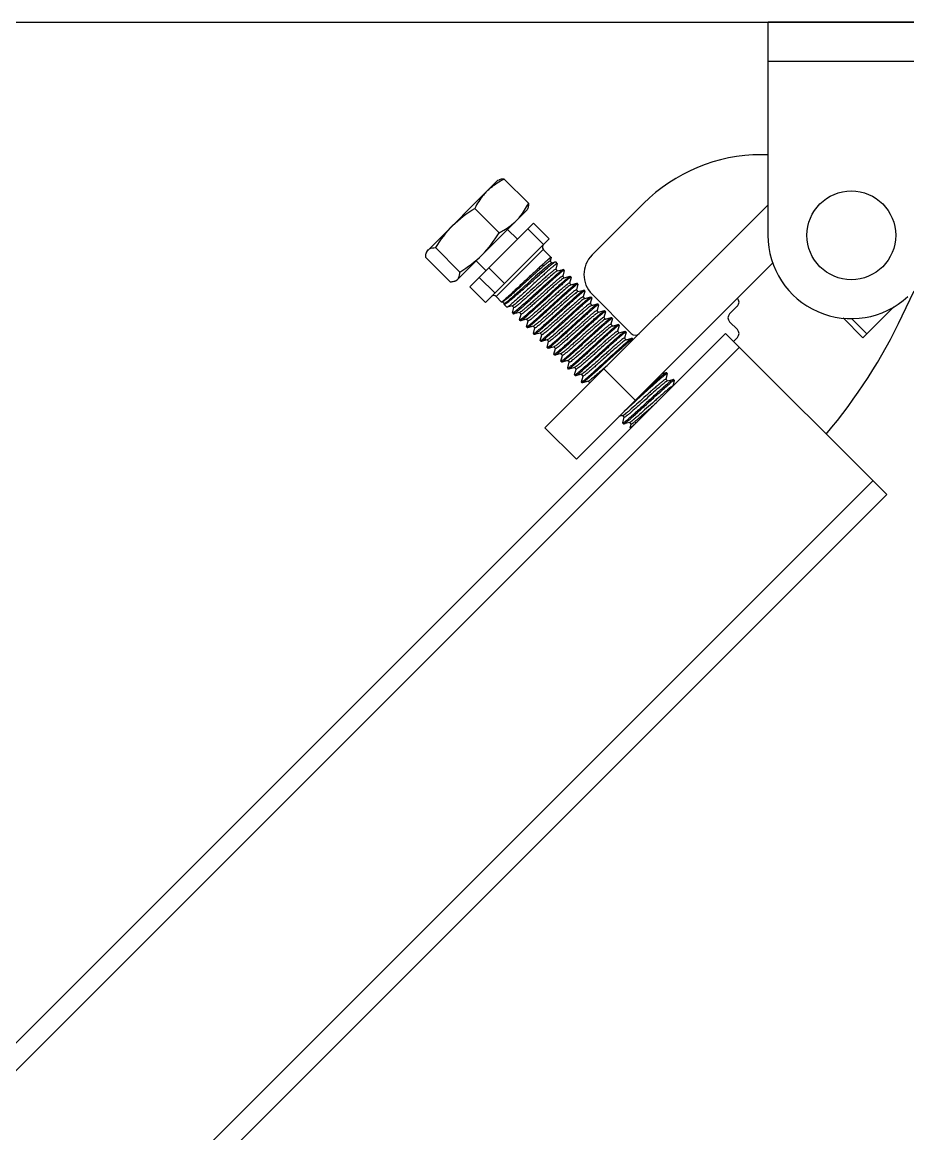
# Model space of a CAD drawing. Extents: x 27938 to 1042331, y -235042 to 1535213.
# Drawn here: x 733059 to 734362, y 754710 to 756346 of the extents above; entities that cross this region are included whole.
import ezdxf

# ---------------------------------------------------------------- set-up
doc = ezdxf.new("R2010")
doc.units = 0
doc.header["$LTSCALE"] = 1000
doc.header["$MEASUREMENT"] = 0
doc.layers.add('bz', color=2, linetype='Continuous')

msp = doc.modelspace()

# ---------------------------------------------------------------- linework, layer by layer
for p, q in [((734156.5, 756032.6), (734156.5, 756346.3)), ((734851.6, 756346.3), (734156.5, 756346.3)), ((734156.5, 756289.1), (734738.9, 756289.1)), ((734156.5, 756151.2), (734146.5, 756151.2)), ((733654.6, 756009.5), (733758.7, 756113.6)), ((733758.7, 756113.6), (733761.1, 756114.4)), ((733768.2, 756115.5), (733804, 756079.7)), ((733973.1, 756079.3), (733897.5, 756003.7)), ((733698, 755966.1), (733802.1, 756070.2)), ((733724.9, 756072.2), (733760.7, 756036.3)), ((733803, 756072.6), (733802.1, 756070.2)), ((734156.5, 756077.7), (733828.1, 755749.3)), ((733811.4, 756050.6), (733717.6, 755956.9)), ((733811.4, 756050.6), (733834.5, 756027.4)), ((733773.2, 756041.3), (733787.6, 756026.8)), ((733802.9, 756042.1), (733826, 756019)), ((733667.1, 756014.5), (733703, 755978.6)), ((733740.8, 755933.7), (733834.5, 756027.4)), ((733652.7, 756000.1), (733688.6, 755964.2)), ((733654.6, 756009.5), (733653.8, 756007.1)), ((733825.8, 756011.8), (733756.4, 755942.4)), ((733837.4, 756000.2), (733825.8, 756011.8)), ((733837.4, 756000.1), (733836, 755994.7)), ((733837.4, 756000.1), (733837.4, 756000.2)), ((733726.9, 755995), (733741.4, 755980.6)), ((733745.5, 755984.7), (733768.7, 755961.6)), ((733835.9, 755994.7), (733838.4, 755992.3)), ((733838.2, 755992.2), (733843.6, 755993.7)), ((733843.6, 755993.7), (733844, 755993.6)), ((733846.4, 755991.2), (733844, 755993.6)), ((733844, 755982.6), (733846.5, 755980.1)), ((733846.4, 755991), (733844.1, 755982.6)), ((733846.3, 755980.1), (733855, 755982.4)), ((733846.4, 755991), (733846.4, 755991.2)), ((733856.5, 755980.9), (733854.3, 755972.4)), ((733855, 755982.4), (733855.2, 755982.4)), ((733856.5, 755981.1), (733855.2, 755982.4)), ((733856.5, 755980.9), (733856.5, 755981.1)), ((733874.4, 755703), (734163.5, 755992.2)), ((733695.6, 755965.3), (733698, 755966.1)), ((733731.5, 755970.7), (733754.7, 755947.6)), ((733854.2, 755972.5), (733856.6, 755970)), ((733856.4, 755969.9), (733865.1, 755972.3)), ((733866.6, 755970.7), (733864.4, 755962.3)), ((733865.1, 755972.3), (733865.4, 755972.2)), ((733866.6, 755971), (733865.4, 755972.2)), ((733866.6, 755970.7), (733866.6, 755971)), ((733717.6, 755956.9), (733740.8, 755933.7)), ((733864.3, 755962.3), (733866.7, 755959.9)), ((733866.5, 755959.8), (733875.2, 755962.1)), ((733874.4, 755952.2), (733876.9, 755949.8)), ((733876.8, 755960.6), (733874.5, 755952.2)), ((733875.2, 755962.1), (733875.5, 755962.1)), ((733876.7, 755960.9), (733875.5, 755962.1)), ((733876.6, 755949.7), (733885.4, 755952)), ((733876.8, 755960.6), (733876.7, 755960.9)), ((733886.9, 755950.5), (733884.6, 755942.1)), ((733885.4, 755952), (733885.6, 755952)), ((733886.9, 755950.7), (733885.6, 755952)), ((733886.9, 755950.5), (733886.9, 755950.7)), ((734354.2, 755914.3), (734371.7, 755951.1)), ((733764.4, 755934.4), (733756.4, 755942.4)), ((733764.5, 755934.4), (733764.4, 755934.4)), ((733766.1, 755934.8), (733764.5, 755934.4)), ((733768.4, 755932.3), (733765.9, 755934.7)), ((733768, 755931.3), (733768.3, 755932.3)), ((733884.5, 755942.1), (733887, 755939.6)), ((733886.8, 755939.6), (733895.5, 755941.9)), ((733894.6, 755932), (733897.1, 755929.5)), ((733897, 755940.4), (733894.7, 755932)), ((733895.5, 755941.9), (733895.7, 755941.9)), ((733897, 755940.6), (733895.7, 755941.9)), ((733896.9, 755929.5), (733905.6, 755931.8)), ((733897, 755940.4), (733897, 755940.6)), ((733897.5, 755945.9), (733955.3, 755888.1)), ((733905.6, 755931.8), (733905.8, 755931.8)), ((733768, 755931.3), (733768, 755930.8)), ((733772.2, 755926.6), (733768, 755930.8)), ((733772.4, 755926.6), (733772.2, 755926.6)), ((733780.3, 755928.7), (733772.4, 755926.6)), ((733782.6, 755926.2), (733780.1, 755928.6)), ((733780.5, 755918.6), (733782.5, 755926.2)), ((733780.5, 755918.6), (733780.5, 755918.3)), ((733782.1, 755916.8), (733780.5, 755918.3)), ((733791, 755919.1), (733782.3, 755916.8)), ((733793.2, 755916.6), (733790.8, 755919)), ((733790.9, 755908.2), (733793.1, 755916.6)), ((733858.4, 755926.5), (733840.4, 755910.2)), ((733849.3, 755901.3), (733867.2, 755917.7)), ((733896.9, 755929.5), (733896.8, 755929.4)), ((733904.8, 755921.9), (733907.2, 755919.4)), ((733907.1, 755930.3), (733904.9, 755921.8)), ((733907.1, 755930.5), (733905.8, 755931.8)), ((733907, 755919.4), (733915.7, 755921.7)), ((733907.1, 755930.3), (733907.1, 755930.5)), ((733917.2, 755920.1), (733915, 755911.7)), ((733915.7, 755921.7), (733916, 755921.7)), ((733917.2, 755920.4), (733916, 755921.7)), ((733917.2, 755920.1), (733917.2, 755920.4)), ((734111.5, 755928.6), (734099.9, 755917)), ((734296, 755881.8), (734341.6, 755927.4)), ((733790.9, 755908.2), (733790.9, 755907.9)), ((733792.2, 755906.7), (733790.9, 755907.9)), ((733792.4, 755906.6), (733792.2, 755906.7)), ((733801.1, 755909), (733792.4, 755906.6)), ((733803.4, 755906.5), (733800.9, 755908.9)), ((733801, 755898), (733803.3, 755906.5)), ((733801.3, 755909), (733801.1, 755909)), ((733914.9, 755911.7), (733917.3, 755909.3)), ((733917.1, 755909.2), (733925.8, 755911.6)), ((733925, 755901.6), (733927.5, 755899.2)), ((733927.4, 755910), (733925.1, 755901.6)), ((733925.8, 755911.6), (733926.1, 755911.5)), ((733927.3, 755910.3), (733926.1, 755911.5)), ((733927.2, 755899.1), (733936, 755901.4)), ((733927.4, 755910), (733927.3, 755910.3)), ((733937.5, 755899.9), (733935.2, 755891.5)), ((733936, 755901.4), (733936.2, 755901.4)), ((733937.5, 755900.2), (733936.2, 755901.4)), ((733937.5, 755899.9), (733937.5, 755900.2)), ((734099.9, 755905.4), (734111.5, 755893.9)), ((734266.9, 755911), (734296, 755881.8)), ((734279.2, 755910.2), (734301.8, 755887.6)), ((731516.8, 753310.8), (734094.1, 755888.1)), ((733801, 755898), (733801, 755897.8)), ((733802.3, 755896.5), (733801, 755897.8)), ((733802.5, 755896.5), (733802.3, 755896.5)), ((733811.2, 755898.9), (733802.5, 755896.5)), ((733813.5, 755896.3), (733811, 755898.8)), ((733811.1, 755887.9), (733813.4, 755896.4)), ((733811.1, 755887.9), (733811.2, 755887.7)), ((733812.4, 755886.4), (733811.2, 755887.7)), ((733812.7, 755886.4), (733812.4, 755886.4)), ((733821.3, 755888.7), (733812.7, 755886.4)), ((733823.6, 755886.2), (733821.1, 755888.7)), ((733821.3, 755877.8), (733823.5, 755886.3)), ((733935.1, 755891.5), (733937.6, 755889.1)), ((733937.4, 755889), (733946.1, 755891.3)), ((733947.6, 755889.8), (733945.3, 755881.4)), ((733946.1, 755891.3), (733946.3, 755891.3)), ((733947.6, 755890), (733946.3, 755891.3)), ((734331.2, 755651), (734094.1, 755888.1)), ((731537.1, 753290.6), (734114.3, 755867.8)), ((733821.3, 755877.8), (733821.3, 755877.6)), ((733822.5, 755876.3), (733821.3, 755877.6)), ((733822.8, 755876.3), (733822.5, 755876.3)), ((733831.5, 755878.6), (733822.8, 755876.3)), ((733833.7, 755876.1), (733831.3, 755878.6)), ((733831.4, 755867.7), (733833.6, 755876.1)), ((733831.4, 755867.7), (733831.4, 755867.4)), ((733832.7, 755866.2), (733831.4, 755867.4)), ((733841.6, 755868.5), (733832.9, 755866.2)), ((733843.8, 755866), (733841.4, 755868.4)), ((733945.2, 755881.4), (733947.7, 755878.9)), ((733947.5, 755878.9), (733947.2, 755878.8)), ((733947.5, 755878.9), (733956.2, 755881.2)), ((733956.2, 755881.2), (733956.4, 755881.2)), ((733957.7, 755879.9), (733956.4, 755881.2)), ((733957.7, 755879.7), (733957.4, 755878.6)), ((733957.7, 755879.7), (733957.7, 755879.9)), ((734111.5, 755882.3), (734105.7, 755876.5)), ((733832.9, 755866.2), (733832.7, 755866.2)), ((733841.5, 755857.6), (733843.7, 755866)), ((733841.5, 755857.6), (733841.5, 755857.3)), ((733842.8, 755856.1), (733841.5, 755857.3)), ((733843, 755856), (733842.8, 755856.1)), ((733851.7, 755858.4), (733843, 755856)), ((733853.9, 755855.9), (733851.5, 755858.3)), ((733851.6, 755847.4), (733853.9, 755855.9)), ((733851.6, 755847.4), (733851.6, 755847.2)), ((733852.9, 755845.9), (733851.6, 755847.2)), ((733853.1, 755845.9), (733852.9, 755845.9)), ((733861.8, 755848.3), (733853.1, 755845.9)), ((733864.1, 755845.8), (733861.6, 755848.2)), ((733861.7, 755837.3), (733864, 755845.8)), ((733861.7, 755837.3), (733861.7, 755837.1)), ((733863, 755835.8), (733861.7, 755837.1)), ((733862.1, 755848.4), (733861.8, 755848.3)), ((733863.3, 755835.8), (733863, 755835.8)), ((733871.9, 755838.1), (733863.3, 755835.8)), ((733874.2, 755835.6), (733871.7, 755838.1)), ((733871.8, 755827.2), (733874.1, 755835.7)), ((733961.1, 755789.8), (733914.8, 755836)), ((733871.8, 755827.2), (733871.9, 755827)), ((733873.1, 755825.7), (733871.9, 755827)), ((733873.4, 755825.7), (733873.1, 755825.7)), ((733882.1, 755828), (733873.4, 755825.7)), ((733884.3, 755825.5), (733881.9, 755828)), ((733882, 755817.1), (733884.2, 755825.5)), ((733892.2, 755817.9), (733883.5, 755815.6)), ((733894.3, 755815.5), (733892, 755817.8)), ((734000.2, 755828.8), (734001.4, 755829.2)), ((734001.4, 755829.2), (734006.8, 755830.6)), ((734008.3, 755829.1), (734006, 755820.6)), ((734006, 755820.7), (734008.4, 755818.2)), ((734006.8, 755830.6), (734007, 755830.6)), ((734008.3, 755829.3), (734007, 755830.6)), ((734008.2, 755818.2), (734016.9, 755820.5)), ((734008.3, 755829.1), (734008.3, 755829.3)), ((734018.4, 755819), (734016.2, 755810.5)), ((734016.9, 755820.5), (734016.7, 755820.4)), ((734017.1, 755820.5), (734016.9, 755820.5)), ((734018.4, 755819.2), (734017.1, 755820.5)), ((734018.4, 755819.2), (734018.4, 755819)), ((733882, 755817.1), (733882, 755816.8)), ((733883.2, 755815.6), (733882, 755816.8)), ((733883.5, 755815.6), (733883.2, 755815.6)), ((733979.8, 755805.1), (733962.9, 755789.7)), ((733969.3, 755797.9), (733978.5, 755806.4)), ((733962.9, 755789.7), (733961.9, 755788.8)), ((733942.8, 755767.3), (733937.1, 755765.8)), ((733945, 755764.8), (733942.6, 755767.3)), ((733942.7, 755756.4), (733944.9, 755764.8)), ((733942.7, 755756.1), (733942.7, 755756.4)), ((733944, 755754.9), (733942.7, 755756.1)), ((733944, 755754.9), (733944.2, 755754.9)), ((733952.9, 755757.2), (733944.2, 755754.9)), ((733955.1, 755754.7), (733952.7, 755757.1)), ((733953.1, 755757.3), (733952.9, 755757.2)), ((733953.6, 755749.4), (733955, 755754.7)), ((733874.4, 755703), (733828.1, 755749.3)), ((733953.6, 755749.4), (733953.7, 755749.3)), ((733955.3, 755749.3), (733953.7, 755749.3)), ((731733.7, 753094), (734310.9, 755671.2)), ((731753.9, 753073.7), (734331.2, 755651))]:
    msp.add_line(p, q)
msp.add_circle((734279.1, 756032.6), 65.3)
for centre, radius, start, end in [((734146.6, 755905.9), 245.3, 90.0086, 135), ((734279.1, 756032.6), 122.7, 180, 312.6204), ((733829.3, 756015.3), 4.91, 135, 225), ((733926.4, 755974.8), 40.9, 135, 225), ((733752.9, 755939), 4.91, 45, 135), ((734105.7, 755934.3), 8.18, 315, 45), ((734105.7, 755911.2), 8.18, 135, 225), ((733615.6, 756265.4), 817.8, 320.0192, 334.5723), ((733961.1, 755893.9), 8.18, 225, 315), ((734105.7, 755888.1), 8.18, 315, 45), ((730979.6, 759128.1), 4410.1, 311.7193, 311.8446), ((735850.2, 753747.2), 2782.7, 132.0736, 132.2686)]:
    msp.add_arc(centre, radius, start, end)
for points, knots in [([(733742.8, 756097.6), (733744.6, 756099.4), (733752.3, 756106.4), (733761.2, 756112), (733768.2, 756115.5)], [0, 0, 0, 0, 0.248254, 1, 1, 1, 1]), ([(733768.2, 756115.5), (733767.5, 756115.5), (733765.1, 756115.4), (733762.7, 756115), (733761, 756114.4)], [0, 0, 0, 0, 0.270862, 1, 1, 1, 1]), ([(733742.8, 756097.6), (733740.9, 756095.8), (733733.9, 756088.1), (733728.4, 756079.2), (733724.9, 756072.2)], [0, 0, 0, 0, 0.248254, 1, 1, 1, 1]), ([(733786.1, 756054.2), (733788, 756056.1), (733795, 756063.8), (733800.5, 756072.7), (733804, 756079.7)], [0, 0, 0, 0, 0.248254, 1, 1, 1, 1]), ([(733804, 756079.7), (733804, 756079), (733803.9, 756076.6), (733803.5, 756074.2), (733802.9, 756072.5)], [0, 0, 0, 0, 0.270862, 1, 1, 1, 1]), ([(733760.7, 756036.3), (733763.1, 756037.5), (733772.2, 756042.5), (733780.6, 756048.8), (733786.1, 756054.2)], [0, 0, 0, 0, 0.25305, 1, 1, 1, 1]), ([(733656.2, 756011), (733656.8, 756011.6), (733660, 756014), (733664.1, 756014.4), (733667.1, 756014.5)], [0, 0, 0, 0, 0.22235, 1, 1, 1, 1]), ([(733652.7, 756000.1), (733652.7, 756000.7), (733652.8, 756003.1), (733653.2, 756005.5), (733653.8, 756007.2)], [0, 0, 0, 0, 0.270862, 1, 1, 1, 1]), ([(733653.8, 756007.2), (733653.9, 756007.6), (733654.5, 756009), (733655.4, 756010.2), (733656.2, 756011)], [0, 0, 0, 0, 0.261173, 1, 1, 1, 1]), ([(733837.4, 756000.2), (733837.4, 756000.3), (733837.1, 756000.1), (733836.7, 755999.9), (733835.9, 755999.4), (733834.6, 755998.3), (733832.3, 755996.3), (733829, 755993.4), (733824.9, 755989.7), (733820.2, 755985.4), (733815, 755980.6), (733811.3, 755977.2), (733809.4, 755975.4)], [0, 0, 0, 0, 0.005961, 0.020019, 0.042763, 0.074169, 0.16218, 0.281779, 0.42973, 0.601989, 0.793845, 1, 1, 1, 1]), ([(733835.9, 755994.7), (733835.8, 755994.8), (733835.4, 755994.7), (733834.9, 755994.4), (733833.9, 755993.8), (733832.1, 755992.4), (733829.2, 755990), (733825, 755986.5), (733820, 755982), (733814.3, 755976.9), (733808.1, 755971.4), (733801.7, 755965.6), (733795.3, 755959.8), (733789.1, 755954.2), (733783.3, 755949), (733778.2, 755944.4), (733773.8, 755940.6), (733770.3, 755937.7), (733767.9, 755935.9), (733766.6, 755934.9), (733766.1, 755934.8)], [0, 0, 0, 0, 0.003403, 0.010859, 0.022763, 0.03908, 0.084361, 0.145013, 0.218706, 0.302631, 0.393625, 0.488307, 0.583205, 0.674888, 0.760095, 0.835845, 0.89954, 0.949057, 0.982826, 1, 1, 1, 1]), ([(733837.3, 755991.8), (733836.6, 755991.4), (733834.8, 755990), (733830, 755986.1), (733822.2, 755979.3), (733811.3, 755969.5), (733801.4, 755960.4), (733793.3, 755953.1), (733787.6, 755948), (733782.4, 755943.4), (733777.9, 755939.5), (733774.2, 755936.3), (733771.6, 755934.2), (733770.1, 755933.1), (733769.3, 755932.6), (733768.8, 755932.3), (733768.4, 755932.2), (733768.4, 755932.3)], [0, 0, 0, 0, 0.028596, 0.073027, 0.202674, 0.370878, 0.554611, 0.644603, 0.729354, 0.806116, 0.872445, 0.926278, 0.966, 0.980209, 0.990539, 0.997006, 1, 1, 1, 1]), ([(733844, 755982.6), (733844, 755982.6), (733843.6, 755982.6), (733842.8, 755982.2), (733841.1, 755980.9), (733838.4, 755978.8), (733834.9, 755975.9), (733830.7, 755972.2), (733825.8, 755968), (733820.5, 755963.3), (733813.1, 755956.6), (733804.1, 755948.5), (733794.3, 755939.8), (733787.3, 755933.8), (733783.1, 755930.5), (733781.6, 755929.3), (733780.9, 755929)], [0, 0, 0, 0, 0.003326, 0.010207, 0.036006, 0.077506, 0.133409, 0.201849, 0.280515, 0.366741, 0.457609, 0.640942, 0.80605, 0.931108, 0.973278, 1, 1, 1, 1]), ([(733814.9, 755970), (733818.4, 755973), (733824.7, 755978.6), (733832.3, 755985.1), (733837.3, 755989.3), (733840, 755991.4), (733842, 755992.8), (733843.2, 755993.5), (733843.6, 755993.7)], [0, 0, 0, 0, 0.372718, 0.681061, 0.801832, 0.896452, 0.962849, 1, 1, 1, 1]), ([(733846.4, 755991.2), (733846.3, 755991.3), (733846, 755991.2), (733845.6, 755991), (733844.8, 755990.5), (733843.4, 755989.4), (733841.1, 755987.6), (733837.7, 755984.7), (733833.6, 755981.1), (733828.8, 755976.8), (733823.5, 755972), (733819.8, 755968.7), (733817.9, 755966.9)], [0, 0, 0, 0, 0.00672, 0.021093, 0.043999, 0.075491, 0.163523, 0.283007, 0.430749, 0.60272, 0.794233, 1, 1, 1, 1]), ([(733826.7, 755958.2), (733830.1, 755961.4), (733835.2, 755965.9), (733841.5, 755971.5), (733845.6, 755975.1), (733849, 755978), (733851.7, 755980.2), (733853.6, 755981.6), (733854.6, 755982.3), (733855, 755982.4)], [0, 0, 0, 0, 0.377224, 0.54287, 0.687753, 0.808376, 0.901881, 0.966123, 1, 1, 1, 1]), ([(733856.5, 755981.1), (733856.4, 755981.2), (733856.1, 755981.1), (733855.3, 755980.7), (733853.7, 755979.5), (733851.2, 755977.5), (733847.8, 755974.6), (733843.6, 755971), (733838.9, 755966.7), (733833.6, 755961.9), (733829.9, 755958.6), (733828, 755956.9)], [0, 0, 0, 0, 0.006764, 0.021168, 0.075586, 0.163643, 0.283139, 0.43087, 0.602811, 0.794278, 1, 1, 1, 1]), ([(733838.2, 755992.2), (733838.1, 755992.2), (733837.8, 755992.1), (733837.6, 755992), (733837.3, 755991.8)], [0, 0, 0, 0, 0.181453, 1, 1, 1, 1]), ([(733688.6, 755964.2), (733689.2, 755964.2), (733691.6, 755964.3), (733694, 755964.7), (733695.7, 755965.3)], [0, 0, 0, 0, 0.270862, 1, 1, 1, 1]), ([(733695.7, 755965.3), (733696.1, 755965.4), (733697.5, 755966), (733698.7, 755966.9), (733699.5, 755967.7)], [0, 0, 0, 0, 0.261173, 1, 1, 1, 1]), ([(733699.5, 755967.7), (733700.1, 755968.3), (733702.5, 755971.4), (733702.9, 755975.6), (733703, 755978.6)], [0, 0, 0, 0, 0.22235, 1, 1, 1, 1]), ([(733809.4, 755975.4), (733804.2, 755970.6), (733796.5, 755963.3), (733786.5, 755954), (733779.8, 755947.7), (733774.1, 755942.5), (733770, 755938.8), (733767.5, 755936.6), (733766.1, 755935.5), (733765.2, 755934.8), (733764.7, 755934.4), (733764.5, 755934.4)], [0, 0, 0, 0, 0.352343, 0.521286, 0.674411, 0.804337, 0.904804, 0.942423, 0.971006, 0.990237, 1, 1, 1, 1]), ([(733768, 755930.8), (733768.1, 755930.7), (733768.7, 755930.8), (733769.6, 755931.3), (733770.9, 755932.1), (733773.5, 755934.1), (733777.7, 755937.4), (733783.7, 755942.5), (733790.7, 755948.6), (733798.5, 755955.4), (733806.7, 755962.6), (733812.2, 755967.5), (733814.9, 755970)], [0, 0, 0, 0, 0.007718, 0.024092, 0.050069, 0.085552, 0.183385, 0.312896, 0.467567, 0.639554, 0.820094, 1, 1, 1, 1]), ([(733817.9, 755966.9), (733812.7, 755962.2), (733805, 755955.1), (733795, 755945.9), (733788.3, 755939.8), (733782.5, 755934.6), (733778.3, 755931), (733775.7, 755928.8), (733774.3, 755927.7), (733773.2, 755927), (733772.7, 755926.6), (733772.4, 755926.6)], [0, 0, 0, 0, 0.348378, 0.515751, 0.667951, 0.797828, 0.899283, 0.937823, 0.967619, 0.988371, 1, 1, 1, 1]), ([(733845.4, 755979.6), (733844.7, 755979.2), (733843, 755978), (733838.7, 755974.4), (733831.6, 755968.3), (733821.7, 755959.5), (733812.7, 755951.5), (733805.4, 755944.9), (733800.2, 755940.3), (733795.5, 755936.2), (733791.4, 755932.6), (733788, 755929.8), (733785.4, 755927.8), (733783.8, 755926.6), (733783, 755926.2), (733782.6, 755926.1), (733782.6, 755926.2)], [0, 0, 0, 0, 0.02987, 0.074864, 0.204049, 0.370755, 0.553129, 0.642736, 0.727349, 0.804209, 0.870824, 0.925059, 0.965214, 0.990129, 0.996773, 1, 1, 1, 1]), ([(733854.2, 755972.5), (733854.1, 755972.5), (733853.7, 755972.5), (733852.9, 755972), (733851.1, 755970.7), (733848.3, 755968.5), (733844.6, 755965.4), (733840.2, 755961.5), (733835.1, 755957.1), (733829.6, 755952.2), (733822, 755945.4), (733814.4, 755938.6), (733807.2, 755932.2), (733802.4, 755928), (733798.3, 755924.5), (733795.1, 755921.8), (733792.8, 755920.1), (733791.5, 755919.2), (733791, 755919.1)], [0, 0, 0, 0, 0.003454, 0.01069, 0.03788, 0.081592, 0.14037, 0.212137, 0.294327, 0.383985, 0.477885, 0.664852, 0.751185, 0.82854, 0.894141, 0.945652, 0.981282, 1, 1, 1, 1]), ([(733856.4, 755969.9), (733855.9, 755969.8), (733854.7, 755968.9), (733852.3, 755967.2), (733849.1, 755964.5), (733845, 755961), (733840.2, 755956.9), (733833, 755950.4), (733825.4, 755943.7), (733817.8, 755936.8), (733812.3, 755931.9), (733807.3, 755927.5), (733802.8, 755923.7), (733799.1, 755920.5), (733796.3, 755918.3), (733794.5, 755917), (733793.7, 755916.6), (733793.3, 755916.5), (733793.2, 755916.6)], [0, 0, 0, 0, 0.01868, 0.054279, 0.105765, 0.171349, 0.248696, 0.335028, 0.522011, 0.615926, 0.705601, 0.787808, 0.859593, 0.918386, 0.962109, 0.989307, 0.996546, 1, 1, 1, 1]), ([(733836.9, 755948), (733840.3, 755951.2), (733845.3, 755955.7), (733851.7, 755961.4), (733855.7, 755964.9), (733859.1, 755967.8), (733861.8, 755970.1), (733863.7, 755971.4), (733864.7, 755972.2), (733865.1, 755972.3)], [0, 0, 0, 0, 0.377469, 0.543191, 0.688109, 0.808726, 0.902172, 0.966298, 1, 1, 1, 1]), ([(733866.6, 755971), (733866.6, 755971), (733866.2, 755971), (733865.8, 755970.7), (733865, 755970.3), (733863.6, 755969.2), (733861.3, 755967.3), (733857.9, 755964.5), (733853.8, 755960.8), (733849, 755956.6), (733843.7, 755951.8), (733840, 755948.5), (733838.1, 755946.8)], [0, 0, 0, 0, 0.006769, 0.021177, 0.044114, 0.075625, 0.163681, 0.283172, 0.430898, 0.602836, 0.794292, 1, 1, 1, 1]), ([(733846.3, 755980.1), (733846.2, 755980.1), (733845.9, 755979.9), (733845.6, 755979.8), (733845.4, 755979.6)], [0, 0, 0, 0, 0.180154, 1, 1, 1, 1]), ([(733780.5, 755918.3), (733780.6, 755918.2), (733781.2, 755918.4), (733781.9, 755918.9), (733783.3, 755919.8), (733784.9, 755921.1), (733787.1, 755922.9), (733790.6, 755925.9), (733795.8, 755930.4), (733802.7, 755936.6), (733810.4, 755943.5), (733818.5, 755950.8), (733823.9, 755955.7), (733826.7, 755958.2)], [0, 0, 0, 0, 0.006963, 0.023033, 0.048864, 0.084278, 0.128882, 0.182131, 0.311785, 0.466682, 0.638948, 0.819791, 1, 1, 1, 1]), ([(733828, 755956.9), (733822.8, 755952.1), (733815.1, 755945.1), (733805.1, 755936.1), (733798.3, 755930), (733792.5, 755924.8), (733787.9, 755920.8), (733784.9, 755918.4), (733783.1, 755917.2), (733782.5, 755916.8), (733782.3, 755916.8)], [0, 0, 0, 0, 0.34673, 0.51345, 0.665272, 0.795129, 0.896992, 0.966206, 0.987594, 1, 1, 1, 1]), ([(733864.3, 755962.3), (733864.2, 755962.4), (733863.9, 755962.3), (733863, 755961.9), (733861.2, 755960.7), (733858.5, 755958.5), (733854.9, 755955.5), (733850.6, 755951.7), (733845.6, 755947.3), (733840.2, 755942.6), (733832.7, 755935.8), (733823.6, 755927.7), (733815, 755920.1), (733809.1, 755914.9), (733805.7, 755912.1), (733803.2, 755910.2), (733801.9, 755909.3), (733801.3, 755909)], [0, 0, 0, 0, 0.0034, 0.010481, 0.037064, 0.079814, 0.137351, 0.207694, 0.288393, 0.376621, 0.469285, 0.654869, 0.819322, 0.88628, 0.93982, 0.978116, 1, 1, 1, 1]), ([(733865.8, 755959.5), (733865.1, 755959.1), (733863.5, 755957.9), (733859.2, 755954.5), (733852.2, 755948.4), (733842.5, 755939.8), (733833.6, 755931.8), (733826.3, 755925.3), (733821.1, 755920.7), (733816.4, 755916.5), (733812.2, 755912.9), (733808.8, 755910.1), (733806.2, 755908), (733804.6, 755906.9), (733803.7, 755906.4), (733803.4, 755906.4), (733803.4, 755906.5)], [0, 0, 0, 0, 0.028607, 0.072452, 0.199893, 0.36582, 0.548462, 0.638549, 0.723814, 0.801433, 0.868843, 0.923828, 0.964605, 0.989945, 0.99671, 1, 1, 1, 1]), ([(733874.4, 755952.2), (733874.3, 755952.3), (733874, 755952.2), (733873.2, 755951.8), (733871.4, 755950.6), (733868.8, 755948.5), (733865.2, 755945.5), (733861, 755941.8), (733856.1, 755937.5), (733850.8, 755932.8), (733843.3, 755926.2), (733834.3, 755918.1), (733825.7, 755910.4), (733819.7, 755905.3), (733816.3, 755902.4), (733813.7, 755900.4), (733812.2, 755899.3), (733811.6, 755899)], [0, 0, 0, 0, 0.003357, 0.010314, 0.036413, 0.078396, 0.134939, 0.204143, 0.283646, 0.370725, 0.462392, 0.646848, 0.81189, 0.879926, 0.93509, 0.975533, 1, 1, 1, 1]), ([(733876.1, 755949.5), (733875.5, 755949.1), (733874, 755948), (733871.3, 755945.9), (733867.8, 755943), (733861.8, 755937.8), (733853.2, 755930.2), (733844.2, 755922.1), (733836.8, 755915.5), (733831.6, 755910.9), (733826.8, 755906.6), (733822.5, 755903), (733819, 755900.1), (733816.4, 755898), (733814.7, 755896.8), (733813.9, 755896.3), (733813.5, 755896.3), (733813.5, 755896.3)], [0, 0, 0, 0, 0.026094, 0.067879, 0.124054, 0.192759, 0.358157, 0.5419, 0.632944, 0.719307, 0.798065, 0.866559, 0.922485, 0.963991, 0.989789, 0.996669, 1, 1, 1, 1]), ([(733847, 755937.9), (733850.4, 755941.1), (733855.4, 755945.6), (733861.8, 755951.3), (733865.9, 755954.8), (733869.2, 755957.7), (733871.9, 755959.9), (733873.8, 755961.3), (733874.8, 755962), (733875.2, 755962.1)], [0, 0, 0, 0, 0.377471, 0.543199, 0.68812, 0.808735, 0.902176, 0.966298, 1, 1, 1, 1]), ([(733876.7, 755960.9), (733876.7, 755960.9), (733876.4, 755960.9), (733875.6, 755960.4), (733873.9, 755959.3), (733871.4, 755957.2), (733868, 755954.3), (733863.9, 755950.7), (733859.1, 755946.5), (733853.8, 755941.7), (733850.1, 755938.4), (733848.2, 755936.6)], [0, 0, 0, 0, 0.006751, 0.021138, 0.075529, 0.163569, 0.283057, 0.430793, 0.602755, 0.79425, 1, 1, 1, 1]), ([(733857.1, 755927.8), (733860.6, 755930.9), (733865.6, 755935.5), (733871.9, 755941.2), (733876, 755944.7), (733879.4, 755947.6), (733882, 755949.8), (733883.9, 755951.2), (733885, 755951.9), (733885.4, 755952)], [0, 0, 0, 0, 0.377474, 0.5432, 0.688119, 0.808732, 0.902174, 0.966298, 1, 1, 1, 1]), ([(733886.9, 755950.7), (733886.8, 755950.8), (733886.5, 755950.7), (733886, 755950.5), (733885.3, 755950), (733883.9, 755949), (733881.5, 755947.1), (733878.1, 755944.2), (733874, 755940.6), (733869.2, 755936.4), (733863.9, 755931.6), (733860.3, 755928.3), (733858.4, 755926.5)], [0, 0, 0, 0, 0.00677, 0.021179, 0.044118, 0.075631, 0.163692, 0.283187, 0.430912, 0.602844, 0.794295, 1, 1, 1, 1]), ([(733866.5, 755959.8), (733866.5, 755959.8), (733866.2, 755959.7), (733866, 755959.6), (733865.8, 755959.5)], [0, 0, 0, 0, 0.185393, 1, 1, 1, 1]), ([(733876.6, 755949.7), (733876.6, 755949.7), (733876.4, 755949.6), (733876.3, 755949.6), (733876.1, 755949.5)], [0, 0, 0, 0, 0.197861, 1, 1, 1, 1]), ([(733790.9, 755907.9), (733791, 755907.8), (733791.6, 755908.1), (733792.3, 755908.5), (733793.6, 755909.5), (733795.3, 755910.8), (733797.4, 755912.5), (733800.9, 755915.5), (733806.1, 755920.1), (733813, 755926.3), (733820.7, 755933.3), (733828.7, 755940.6), (733834.1, 755945.6), (733836.9, 755948)], [0, 0, 0, 0, 0.006649, 0.022591, 0.048358, 0.08374, 0.128335, 0.181594, 0.311309, 0.466309, 0.638694, 0.819661, 1, 1, 1, 1]), ([(733838.1, 755946.8), (733832.9, 755942), (733825.2, 755935), (733815.2, 755925.9), (733808.5, 755919.8), (733802.6, 755914.7), (733798, 755910.7), (733795, 755908.2), (733793.3, 755907.1), (733792.7, 755906.7), (733792.4, 755906.6)], [0, 0, 0, 0, 0.346741, 0.513465, 0.665282, 0.795135, 0.896996, 0.966208, 0.987595, 1, 1, 1, 1]), ([(733801, 755897.8), (733801.1, 755897.7), (733801.7, 755897.9), (733802.4, 755898.4), (733803.7, 755899.4), (733805.4, 755900.7), (733807.5, 755902.4), (733811, 755905.4), (733816.2, 755910), (733823.1, 755916.2), (733830.8, 755923.2), (733838.8, 755930.5), (733844.3, 755935.4), (733847, 755937.9)], [0, 0, 0, 0, 0.006666, 0.022627, 0.048408, 0.083802, 0.128405, 0.181668, 0.311381, 0.466366, 0.638733, 0.819684, 1, 1, 1, 1]), ([(733848.2, 755936.6), (733843, 755931.9), (733835.3, 755924.9), (733825.3, 755915.8), (733818.6, 755909.7), (733812.8, 755904.6), (733808.1, 755900.6), (733805.1, 755898.1), (733803.4, 755896.9), (733802.8, 755896.6), (733802.5, 755896.5)], [0, 0, 0, 0, 0.346731, 0.513454, 0.665274, 0.795126, 0.896989, 0.966206, 0.987594, 1, 1, 1, 1]), ([(733894.6, 755932), (733894.6, 755932), (733894.3, 755932), (733893.4, 755931.6), (733891.8, 755930.4), (733889.2, 755928.4), (733885.8, 755925.6), (733881.7, 755922), (733877, 755917.9), (733871.9, 755913.3), (733864.6, 755906.8), (733855.7, 755898.8), (733846, 755890.2), (733839, 755884.1), (733834.7, 755880.7), (733833, 755879.5), (733832.3, 755879)], [0, 0, 0, 0, 0.003275, 0.01, 0.035178, 0.075698, 0.130349, 0.197374, 0.27459, 0.359464, 0.449211, 0.631458, 0.797569, 0.925917, 0.970495, 1, 1, 1, 1]), ([(733884.5, 755942.1), (733884.4, 755942.2), (733883.9, 755942), (733883.3, 755941.6), (733882.1, 755940.9), (733879.9, 755939.2), (733876.4, 755936.3), (733871.4, 755931.9), (733865.4, 755926.7), (733858.8, 755920.8), (733851.9, 755914.7), (733847.3, 755910.5), (733845, 755908.4)], [0, 0, 0, 0, 0.007187, 0.023409, 0.049389, 0.084973, 0.183182, 0.313164, 0.468251, 0.640433, 0.820786, 1, 1, 1, 1]), ([(733886.8, 755939.6), (733886.2, 755939.4), (733884.6, 755938.3), (733881.8, 755936.1), (733877.8, 755932.7), (733872.7, 755928.4), (733866.9, 755923.3), (733858.4, 755915.7), (733851.9, 755909.8), (733847.5, 755905.9)], [0, 0, 0, 0, 0.036102, 0.107011, 0.209882, 0.340038, 0.491461, 0.657121, 1, 1, 1, 1]), ([(733867.2, 755917.7), (733870.7, 755920.8), (733875.7, 755925.4), (733882.1, 755931), (733886.1, 755934.6), (733889.5, 755937.5), (733892.2, 755939.7), (733894, 755941.1), (733895.1, 755941.8), (733895.5, 755941.9)], [0, 0, 0, 0, 0.377469, 0.543192, 0.688111, 0.808729, 0.902174, 0.966298, 1, 1, 1, 1]), ([(733897, 755940.6), (733896.9, 755940.7), (733896.6, 755940.6), (733895.8, 755940.2), (733894.2, 755939), (733891.7, 755937), (733888.3, 755934.1), (733884.1, 755930.5), (733879.3, 755926.2), (733874.1, 755921.5), (733870.4, 755918.1), (733868.5, 755916.4)], [0, 0, 0, 0, 0.006764, 0.021166, 0.075581, 0.163632, 0.283123, 0.430854, 0.602802, 0.794275, 1, 1, 1, 1]), ([(733877.3, 755907.5), (733880.8, 755910.7), (733885.8, 755915.2), (733892.2, 755920.9), (733896.2, 755924.5), (733899.6, 755927.4), (733902.3, 755929.6), (733904.2, 755931), (733905.2, 755931.7), (733905.6, 755931.8)], [0, 0, 0, 0, 0.377475, 0.543203, 0.688123, 0.808736, 0.902176, 0.966298, 1, 1, 1, 1]), ([(733780.9, 755929), (733780.9, 755928.9), (733780.7, 755928.8), (733780.5, 755928.7), (733780.3, 755928.7)], [0, 0, 0, 0, 0.308118, 1, 1, 1, 1]), ([(733782.3, 755916.8), (733782.2, 755916.7), (733782.2, 755916.7), (733782.1, 755916.8), (733782.1, 755916.8)], [0, 0, 0, 0, 0.601135, 1, 1, 1, 1]), ([(733811.2, 755887.7), (733811.2, 755887.6), (733811.8, 755887.8), (733812.5, 755888.3), (733813.9, 755889.2), (733815.5, 755890.6), (733817.6, 755892.3), (733821.1, 755895.3), (733826.3, 755899.9), (733833.2, 755906.1), (733840.9, 755913), (733848.9, 755920.4), (733854.4, 755925.3), (733857.1, 755927.8)], [0, 0, 0, 0, 0.006653, 0.022601, 0.048372, 0.083758, 0.128357, 0.181617, 0.311328, 0.466323, 0.638705, 0.819669, 1, 1, 1, 1]), ([(733868.5, 755916.4), (733863.3, 755911.7), (733855.6, 755904.6), (733845.6, 755895.6), (733838.8, 755889.5), (733833, 755884.3), (733828.4, 755880.4), (733825.3, 755877.9), (733823.6, 755876.7), (733823, 755876.3), (733822.8, 755876.3)], [0, 0, 0, 0, 0.346742, 0.513466, 0.665282, 0.795133, 0.896995, 0.966208, 0.987595, 1, 1, 1, 1]), ([(733896.8, 755929.4), (733896.2, 755929.2), (733894.9, 755928.3), (733892.4, 755926.4), (733889.1, 755923.7), (733885, 755920.1), (733880.2, 755915.9), (733873, 755909.5), (733865.5, 755902.8), (733857.9, 755896), (733852.5, 755891.2), (733847.5, 755886.8), (733843.1, 755883), (733839.5, 755880), (733836.8, 755877.8), (733835, 755876.6), (733834.1, 755876.1), (733833.8, 755876), (733833.7, 755876.1)], [0, 0, 0, 0, 0.02094, 0.058446, 0.111386, 0.177943, 0.255788, 0.342174, 0.52817, 0.621201, 0.709853, 0.790993, 0.861757, 0.919661, 0.962695, 0.989457, 0.996584, 1, 1, 1, 1]), ([(733904.8, 755921.9), (733904.7, 755921.9), (733904.3, 755921.9), (733903.5, 755921.4), (733901.7, 755920.1), (733898.9, 755917.9), (733895.2, 755914.8), (733890.7, 755911), (733885.7, 755906.5), (733880.2, 755901.6), (733872.6, 755894.8), (733865, 755888), (733857.8, 755881.6), (733853, 755877.4), (733848.9, 755873.9), (733845.7, 755871.2), (733843.3, 755869.5), (733842.1, 755868.6), (733841.6, 755868.5)], [0, 0, 0, 0, 0.003453, 0.010691, 0.037881, 0.081592, 0.14037, 0.212138, 0.294327, 0.383985, 0.477885, 0.664851, 0.751185, 0.82854, 0.894141, 0.945651, 0.981282, 1, 1, 1, 1]), ([(733907, 755919.4), (733906.5, 755919.2), (733905.2, 755918.3), (733902.9, 755916.6), (733899.7, 755913.9), (733895.6, 755910.4), (733890.8, 755906.3), (733883.6, 755899.8), (733876, 755893.1), (733868.4, 755886.2), (733862.9, 755881.4), (733857.8, 755876.9), (733853.4, 755873.1), (733849.7, 755870), (733846.9, 755867.7), (733845.1, 755866.5), (733844.3, 755866), (733843.9, 755865.9), (733843.8, 755866)], [0, 0, 0, 0, 0.01868, 0.054278, 0.105765, 0.171349, 0.248696, 0.335028, 0.522011, 0.615926, 0.705601, 0.787809, 0.859594, 0.918387, 0.96211, 0.989307, 0.996546, 1, 1, 1, 1]), ([(733907.1, 755930.5), (733907, 755930.6), (733906.7, 755930.5), (733905.9, 755930.1), (733904.3, 755928.9), (733901.8, 755926.9), (733898.4, 755924), (733894.2, 755920.4), (733889.5, 755916.1), (733884.2, 755911.4), (733880.5, 755908), (733878.6, 755906.3)], [0, 0, 0, 0, 0.006753, 0.021141, 0.075535, 0.163578, 0.283068, 0.430803, 0.602762, 0.794253, 1, 1, 1, 1]), ([(733887.5, 755897.4), (733890.9, 755900.6), (733895.9, 755905.1), (733902.3, 755910.8), (733906.3, 755914.3), (733909.7, 755917.2), (733912.4, 755919.5), (733914.3, 755920.8), (733915.3, 755921.6), (733915.7, 755921.7)], [0, 0, 0, 0, 0.377472, 0.543197, 0.688115, 0.808729, 0.902174, 0.966298, 1, 1, 1, 1]), ([(733917.2, 755920.4), (733917.2, 755920.5), (733916.8, 755920.4), (733916.4, 755920.1), (733915.6, 755919.7), (733914.2, 755918.6), (733911.9, 755916.7), (733908.5, 755913.9), (733904.4, 755910.2), (733899.6, 755906), (733894.3, 755901.2), (733890.6, 755897.9), (733888.7, 755896.2)], [0, 0, 0, 0, 0.006772, 0.021184, 0.044125, 0.07564, 0.163702, 0.283197, 0.430921, 0.602852, 0.794299, 1, 1, 1, 1]), ([(733840.4, 755910.2), (733837, 755907.1), (733832.1, 755902.6), (733825.8, 755897.1), (733821.9, 755893.6), (733818.5, 755890.7), (733815.9, 755888.6), (733814.1, 755887.2), (733813.1, 755886.5), (733812.7, 755886.4)], [0, 0, 0, 0, 0.37799, 0.543633, 0.688373, 0.808786, 0.902082, 0.966176, 1, 1, 1, 1]), ([(733845, 755908.4), (733842.1, 755905.9), (733836.9, 755901.2), (733830.6, 755895.8), (733826.5, 755892.4), (733824.3, 755890.6), (733822.6, 755889.4), (733821.7, 755888.8), (733821.3, 755888.7)], [0, 0, 0, 0, 0.374071, 0.682548, 0.803098, 0.897367, 0.963332, 1, 1, 1, 1]), ([(733821.3, 755877.6), (733821.3, 755877.5), (733821.6, 755877.6), (733822.4, 755878), (733824, 755879.1), (733826.5, 755881.1), (733829.8, 755883.9), (733833.9, 755887.5), (733838.6, 755891.7), (733843.8, 755896.3), (733847.4, 755899.6), (733849.3, 755901.3)], [0, 0, 0, 0, 0.006765, 0.021121, 0.075359, 0.163169, 0.282417, 0.429984, 0.601928, 0.793658, 1, 1, 1, 1]), ([(733847.5, 755905.9), (733844.4, 755903.2), (733840, 755899.2), (733834.4, 755894.4), (733831, 755891.4), (733828.2, 755889.1), (733825.9, 755887.4), (733824.7, 755886.6), (733823.7, 755886.1), (733823.6, 755886.2)], [0, 0, 0, 0, 0.397555, 0.569298, 0.716744, 0.835965, 0.923877, 0.978429, 1, 1, 1, 1]), ([(733831.4, 755867.4), (733831.5, 755867.3), (733832, 755867.6), (733832.8, 755868), (733834.1, 755869), (733835.8, 755870.3), (733837.9, 755872.1), (733841.4, 755875.1), (733846.6, 755879.6), (733853.5, 755885.8), (733861.1, 755892.8), (733869.2, 755900.1), (733874.6, 755905.1), (733877.3, 755907.5)], [0, 0, 0, 0, 0.006667, 0.022629, 0.048411, 0.083807, 0.128411, 0.181675, 0.311387, 0.466369, 0.638735, 0.819685, 1, 1, 1, 1]), ([(733878.6, 755906.3), (733873.4, 755901.6), (733865.7, 755894.5), (733855.7, 755885.5), (733848.9, 755879.4), (733843.1, 755874.2), (733838.5, 755870.2), (733835.5, 755867.8), (733833.7, 755866.6), (733833.1, 755866.2), (733832.9, 755866.2)], [0, 0, 0, 0, 0.346729, 0.513451, 0.665273, 0.795127, 0.896989, 0.966206, 0.987594, 1, 1, 1, 1]), ([(733914.9, 755911.7), (733914.8, 755911.8), (733914.5, 755911.8), (733913.6, 755911.3), (733911.8, 755910), (733909, 755907.8), (733905.3, 755904.7), (733900.9, 755900.8), (733895.8, 755896.4), (733890.3, 755891.5), (733882.7, 755884.7), (733875.2, 755877.9), (733867.9, 755871.5), (733863.1, 755867.3), (733859.1, 755863.8), (733855.8, 755861.1), (733853.5, 755859.4), (733852.2, 755858.5), (733851.7, 755858.4)], [0, 0, 0, 0, 0.003454, 0.01069, 0.03788, 0.081592, 0.14037, 0.212137, 0.294327, 0.383985, 0.477885, 0.664852, 0.751185, 0.82854, 0.894141, 0.945652, 0.981282, 1, 1, 1, 1]), ([(733917.1, 755909.2), (733916.6, 755909.1), (733915.4, 755908.2), (733913, 755906.5), (733909.8, 755903.8), (733905.7, 755900.3), (733900.9, 755896.1), (733893.7, 755889.7), (733886.1, 755882.9), (733878.5, 755876.1), (733873, 755871.2), (733868, 755866.8), (733863.5, 755862.9), (733859.8, 755859.8), (733857.1, 755857.6), (733855.2, 755856.3), (733854.4, 755855.9), (733854, 755855.8), (733853.9, 755855.9)], [0, 0, 0, 0, 0.01868, 0.054279, 0.105765, 0.171349, 0.248696, 0.335028, 0.522011, 0.615925, 0.705601, 0.787808, 0.859593, 0.918386, 0.962109, 0.989307, 0.996546, 1, 1, 1, 1]), ([(733925, 755901.6), (733924.9, 755901.7), (733924.6, 755901.6), (733923.7, 755901.2), (733922, 755899.9), (733919.3, 755897.8), (733915.7, 755894.8), (733911.4, 755891), (733906.4, 755886.7), (733901.1, 755881.9), (733893.6, 755875.2), (733884.5, 755867.1), (733875.9, 755859.5), (733869.9, 755854.3), (733866.5, 755851.5), (733864, 755849.6), (733862.6, 755848.6), (733862.1, 755848.4)], [0, 0, 0, 0, 0.003388, 0.010435, 0.036885, 0.079424, 0.136687, 0.206717, 0.287086, 0.374999, 0.46739, 0.652665, 0.817282, 0.884537, 0.938524, 0.977409, 1, 1, 1, 1]), ([(733897.6, 755887.3), (733901, 755890.5), (733906, 755895), (733912.4, 755900.7), (733916.5, 755904.2), (733919.8, 755907.1), (733922.5, 755909.3), (733924.4, 755910.7), (733925.4, 755911.4), (733925.8, 755911.6)], [0, 0, 0, 0, 0.377469, 0.543193, 0.688114, 0.808731, 0.902175, 0.966298, 1, 1, 1, 1]), ([(733927.3, 755910.3), (733927.3, 755910.3), (733927, 755910.3), (733926.2, 755909.8), (733924.5, 755908.7), (733922, 755906.6), (733918.6, 755903.7), (733914.5, 755900.1), (733909.7, 755895.9), (733904.4, 755891.1), (733900.7, 755887.8), (733898.8, 755886)], [0, 0, 0, 0, 0.006759, 0.021154, 0.075559, 0.163605, 0.283093, 0.430826, 0.60278, 0.794263, 1, 1, 1, 1]), ([(733907.7, 755877.2), (733911.2, 755880.3), (733916.2, 755884.9), (733922.5, 755890.6), (733926.6, 755894.1), (733930, 755897), (733932.6, 755899.2), (733934.5, 755900.6), (733935.5, 755901.3), (733936, 755901.4)], [0, 0, 0, 0, 0.377477, 0.543204, 0.688124, 0.808736, 0.902175, 0.966298, 1, 1, 1, 1]), ([(733937.5, 755900.2), (733937.4, 755900.2), (733937.1, 755900.2), (733936.3, 755899.7), (733934.7, 755898.5), (733932.1, 755896.5), (733928.7, 755893.6), (733924.6, 755890), (733919.8, 755885.8), (733914.5, 755881), (733910.9, 755877.7), (733909, 755875.9)], [0, 0, 0, 0, 0.006759, 0.021156, 0.075564, 0.163616, 0.28311, 0.430842, 0.60279, 0.794267, 1, 1, 1, 1]), ([(733927.2, 755899.1), (733927.2, 755899.1), (733926.9, 755899), (733926.7, 755898.9), (733926.5, 755898.8)], [0, 0, 0, 0, 0.188568, 1, 1, 1, 1]), ([(733841.5, 755857.3), (733841.6, 755857.2), (733842.2, 755857.5), (733842.9, 755857.9), (733844.2, 755858.9), (733845.9, 755860.2), (733848, 755861.9), (733851.5, 755865), (733856.7, 755869.5), (733863.6, 755875.7), (733871.3, 755882.7), (733879.3, 755890), (733884.7, 755895), (733887.5, 755897.4)], [0, 0, 0, 0, 0.006648, 0.02259, 0.048356, 0.083739, 0.128335, 0.181593, 0.311305, 0.466305, 0.638692, 0.819661, 1, 1, 1, 1]), ([(733888.7, 755896.2), (733883.5, 755891.4), (733875.8, 755884.4), (733865.8, 755875.3), (733859.1, 755869.3), (733853.2, 755864.1), (733848.6, 755860.1), (733845.6, 755857.6), (733843.9, 755856.5), (733843.3, 755856.1), (733843, 755856)], [0, 0, 0, 0, 0.346737, 0.513459, 0.66528, 0.795135, 0.896996, 0.966208, 0.987595, 1, 1, 1, 1]), ([(733851.6, 755847.2), (733851.7, 755847.1), (733852.3, 755847.3), (733853, 755847.8), (733854.3, 755848.8), (733856, 755850.1), (733858.1, 755851.8), (733861.6, 755854.8), (733866.8, 755859.4), (733873.7, 755865.6), (733881.4, 755872.6), (733889.4, 755879.9), (733894.9, 755884.8), (733897.6, 755887.3)], [0, 0, 0, 0, 0.006657, 0.022608, 0.04838, 0.083767, 0.128365, 0.181625, 0.31134, 0.466334, 0.63871, 0.819671, 1, 1, 1, 1]), ([(733898.8, 755886), (733893.6, 755881.3), (733885.9, 755874.3), (733875.9, 755865.2), (733869.2, 755859.1), (733863.4, 755854), (733858.7, 755850), (733855.7, 755847.5), (733854, 755846.3), (733853.4, 755846), (733853.1, 755845.9)], [0, 0, 0, 0, 0.346738, 0.513461, 0.665279, 0.79513, 0.896992, 0.966208, 0.987594, 1, 1, 1, 1]), ([(733926.5, 755898.8), (733925.9, 755898.4), (733924.3, 755897.2), (733920.1, 755893.9), (733913.1, 755887.9), (733903.4, 755879.2), (733894.4, 755871.2), (733887.1, 755864.7), (733881.9, 755860), (733877.2, 755855.9), (733873, 755852.3), (733869.6, 755849.4), (733867, 755847.3), (733865.3, 755846.2), (733864.5, 755845.7), (733864.1, 755845.7), (733864.1, 755845.8)], [0, 0, 0, 0, 0.027928, 0.071217, 0.197969, 0.363756, 0.546696, 0.637041, 0.722601, 0.800527, 0.868229, 0.923467, 0.96444, 0.989903, 0.996699, 1, 1, 1, 1]), ([(733935.1, 755891.5), (733935.1, 755891.6), (733934.7, 755891.5), (733933.9, 755891.1), (733932.2, 755889.9), (733929.5, 755887.8), (733926, 755884.8), (733921.7, 755881.2), (733916.9, 755876.9), (733911.6, 755872.2), (733904.2, 755865.6), (733895.2, 755857.5), (733886.6, 755849.9), (733880.6, 755844.7), (733877.1, 755841.8), (733874.5, 755839.7), (733873, 755838.6), (733872.4, 755838.3)], [0, 0, 0, 0, 0.003346, 0.01027, 0.03624, 0.078018, 0.134297, 0.203196, 0.28238, 0.369152, 0.460552, 0.644703, 0.809899, 0.878222, 0.93382, 0.974837, 1, 1, 1, 1]), ([(733936.9, 755888.8), (733936.3, 755888.5), (733934.8, 755887.4), (733932.1, 755885.3), (733928.7, 755882.4), (733922.6, 755877.2), (733914.1, 755869.6), (733905.1, 755861.5), (733897.7, 755854.9), (733892.4, 755850.2), (733887.5, 755846), (733883.3, 755842.3), (733879.8, 755839.4), (733877.1, 755837.3), (733875.4, 755836.1), (733874.6, 755835.6), (733874.3, 755835.6), (733874.2, 755835.6)], [0, 0, 0, 0, 0.025403, 0.066618, 0.122365, 0.190786, 0.356034, 0.54008, 0.631389, 0.718055, 0.797129, 0.865924, 0.922112, 0.96382, 0.989746, 0.996658, 1, 1, 1, 1]), ([(733917.8, 755867.1), (733921.3, 755870.2), (733926.3, 755874.8), (733932.7, 755880.4), (733936.7, 755884), (733940.1, 755886.9), (733942.7, 755889.1), (733944.6, 755890.5), (733945.7, 755891.2), (733946.1, 755891.3)], [0, 0, 0, 0, 0.377471, 0.543193, 0.688111, 0.808727, 0.902173, 0.966298, 1, 1, 1, 1]), ([(733947.6, 755890), (733947.5, 755890.1), (733947.2, 755890), (733946.7, 755889.8), (733946, 755889.3), (733944.6, 755888.3), (733942.2, 755886.4), (733938.9, 755883.5), (733934.7, 755879.9), (733929.9, 755875.6), (733924.7, 755870.9), (733921, 755867.5), (733919.1, 755865.8)], [0, 0, 0, 0, 0.006773, 0.021185, 0.044126, 0.075641, 0.163702, 0.283196, 0.43092, 0.602853, 0.7943, 1, 1, 1, 1]), ([(733947.6, 755889.8), (733947.6, 755889.8), (733947.6, 755889.9), (733947.6, 755890), (733947.6, 755890)], [0, 0, 0, 0, 0.601161, 1, 1, 1, 1]), ([(733832.3, 755879), (733832.2, 755879), (733832, 755878.8), (733831.7, 755878.7), (733831.5, 755878.6)], [0, 0, 0, 0, 0.319721, 1, 1, 1, 1]), ([(733861.7, 755837.1), (733861.8, 755837), (733862.4, 755837.2), (733863.1, 755837.7), (733864.5, 755838.6), (733866.1, 755840), (733868.2, 755841.7), (733871.7, 755844.7), (733876.9, 755849.3), (733883.8, 755855.5), (733891.5, 755862.4), (733899.5, 755869.8), (733905, 755874.7), (733907.7, 755877.2)], [0, 0, 0, 0, 0.006662, 0.022621, 0.048399, 0.083791, 0.128394, 0.181657, 0.311368, 0.466355, 0.638726, 0.819681, 1, 1, 1, 1]), ([(733909, 755875.9), (733903.7, 755871.2), (733896.1, 755864.2), (733886.1, 755855.1), (733879.3, 755849), (733873.5, 755843.9), (733868.8, 755839.9), (733865.8, 755837.4), (733864.1, 755836.2), (733863.5, 755835.9), (733863.3, 755835.8)], [0, 0, 0, 0, 0.346729, 0.513449, 0.665271, 0.795127, 0.89699, 0.966206, 0.987594, 1, 1, 1, 1]), ([(733871.9, 755827), (733872, 755826.9), (733872.5, 755827.1), (733873.3, 755827.6), (733874.6, 755828.5), (733876.2, 755829.8), (733878.3, 755831.6), (733881.9, 755834.6), (733887, 755839.1), (733894, 755845.4), (733901.6, 755852.3), (733909.7, 755859.6), (733915.1, 755864.6), (733917.8, 755867.1)], [0, 0, 0, 0, 0.006647, 0.022587, 0.048351, 0.083733, 0.128327, 0.181585, 0.3113, 0.466301, 0.638689, 0.819659, 1, 1, 1, 1]), ([(733945.2, 755881.4), (733945.2, 755881.4), (733944.8, 755881.4), (733944, 755881), (733942.3, 755879.8), (733939.7, 755877.7), (733936.3, 755874.8), (733932.1, 755871.3), (733927.4, 755867.1), (733922.2, 755862.4), (733914.8, 755855.9), (733905.9, 755847.9), (733896.1, 755839.2), (733889.2, 755833.2), (733885, 755829.9), (733883.4, 755828.7), (733882.7, 755828.3)], [0, 0, 0, 0, 0.003304, 0.010111, 0.035617, 0.076659, 0.131985, 0.199788, 0.27782, 0.363483, 0.453918, 0.636961, 0.802699, 0.929211, 0.972307, 1, 1, 1, 1]), ([(733947.2, 755878.8), (733946.6, 755878.5), (733945.2, 755877.5), (733942.7, 755875.6), (733939.3, 755872.7), (733933.3, 755867.6), (733924.7, 755860), (733915.7, 755851.9), (733908.2, 755845.2), (733902.8, 755840.4), (733897.9, 755836.1), (733893.6, 755832.3), (733890, 755829.3), (733887.3, 755827.2), (733885.6, 755826), (733884.7, 755825.5), (733884.4, 755825.4), (733884.3, 755825.5)], [0, 0, 0, 0, 0.022835, 0.061922, 0.116063, 0.18342, 0.348093, 0.533262, 0.625558, 0.713362, 0.793619, 0.863541, 0.920711, 0.963177, 0.989581, 0.996616, 1, 1, 1, 1]), ([(733927.9, 755857), (733931.4, 755860.1), (733936.4, 755864.6), (733942.8, 755870.3), (733946.8, 755873.9), (733950.2, 755876.8), (733952.9, 755879), (733954.8, 755880.4), (733955.8, 755881.1), (733956.2, 755881.2)], [0, 0, 0, 0, 0.37747, 0.543196, 0.688117, 0.808733, 0.902176, 0.966298, 1, 1, 1, 1]), ([(733957.7, 755879.9), (733957.6, 755880), (733957.3, 755879.9), (733956.5, 755879.5), (733954.9, 755878.3), (733952.4, 755876.3), (733949, 755873.4), (733944.8, 755869.8), (733940.1, 755865.5), (733934.8, 755860.8), (733931.1, 755857.4), (733929.2, 755855.7)], [0, 0, 0, 0, 0.006754, 0.021145, 0.075539, 0.16358, 0.283067, 0.430802, 0.602761, 0.794254, 1, 1, 1, 1]), ([(733919.1, 755865.8), (733913.9, 755861.1), (733906.2, 755854.1), (733896.2, 755845), (733889.4, 755838.9), (733883.6, 755833.7), (733879, 755829.8), (733875.9, 755827.3), (733874.2, 755826.1), (733873.6, 755825.8), (733873.4, 755825.7)], [0, 0, 0, 0, 0.34674, 0.513463, 0.665282, 0.795136, 0.896997, 0.966208, 0.987595, 1, 1, 1, 1]), ([(733882, 755816.8), (733882.1, 755816.8), (733882.6, 755817), (733883.4, 755817.4), (733884.7, 755818.4), (733886.4, 755819.7), (733888.5, 755821.5), (733892, 755824.5), (733897.1, 755829), (733904.1, 755835.2), (733911.7, 755842.2), (733919.8, 755849.5), (733925.2, 755854.5), (733927.9, 755857)], [0, 0, 0, 0, 0.006662, 0.022618, 0.048395, 0.083785, 0.128385, 0.181648, 0.311361, 0.46635, 0.638722, 0.819678, 1, 1, 1, 1]), ([(733929.2, 755855.7), (733924, 755851), (733916.3, 755843.9), (733906.3, 755834.9), (733899.5, 755828.8), (733893.7, 755823.6), (733889.1, 755819.7), (733886, 755817.2), (733884.3, 755816), (733883.7, 755815.6), (733883.5, 755815.6)], [0, 0, 0, 0, 0.346734, 0.513458, 0.665277, 0.795128, 0.896991, 0.966206, 0.987594, 1, 1, 1, 1]), ([(733914.5, 755836.4), (733911.7, 755834), (733906.8, 755829.6), (733900.9, 755824.5), (733897.1, 755821.3), (733894.9, 755819.6), (733893.4, 755818.5), (733892.5, 755818), (733892.2, 755817.9)], [0, 0, 0, 0, 0.375796, 0.683527, 0.803453, 0.897245, 0.963052, 1, 1, 1, 1]), ([(733882.7, 755828.3), (733882.7, 755828.3), (733882.5, 755828.2), (733882.2, 755828.1), (733882.1, 755828)], [0, 0, 0, 0, 0.311285, 1, 1, 1, 1]), ([(734016.7, 755820.4), (734016.1, 755820.2), (734014.6, 755819), (734011.8, 755816.9), (734008, 755813.5), (734003.1, 755809.3), (733997.5, 755804.3), (733989, 755796.6), (733980.1, 755788.5), (733971.2, 755780.4), (733964.8, 755774.5), (733958.9, 755769.2), (733953.7, 755764.7), (733949.5, 755761), (733946.5, 755758.5), (733944.7, 755757.1), (733943.7, 755756.5), (733943.2, 755756.2), (733942.8, 755756.1), (733942.7, 755756.1)], [0, 0, 0, 0, 0.019907, 0.056634, 0.109025, 0.175256, 0.252981, 0.339436, 0.526014, 0.619485, 0.708622, 0.790247, 0.861456, 0.919721, 0.962993, 0.978527, 0.989825, 0.996867, 1, 1, 1, 1]), ([(734006, 755820.7), (734005.9, 755820.7), (734005.5, 755820.7), (734004.7, 755820.2), (734003, 755819), (734000.3, 755816.9), (733996.8, 755813.9), (733992.5, 755810.2), (733987.6, 755806), (733982.3, 755801.2), (733974.9, 755794.6), (733965.8, 755786.5), (733957.3, 755778.9), (733951.3, 755773.7), (733947.8, 755770.8), (733945.2, 755768.8), (733943.8, 755767.8), (733943.2, 755767.5)], [0, 0, 0, 0, 0.003359, 0.010322, 0.036444, 0.078464, 0.135055, 0.204313, 0.283873, 0.371008, 0.462723, 0.647233, 0.812247, 0.880232, 0.935318, 0.975657, 1, 1, 1, 1]), ([(733944.2, 755754.9), (733944.8, 755755), (733946.1, 755756.1), (733948.8, 755758.1), (733952.6, 755761.3), (733957.3, 755765.4), (733962.9, 755770.4), (733969.1, 755776.1), (733975.8, 755782.1), (733982.6, 755788.4), (733989.4, 755794.5), (733995.9, 755800.4), (734001.9, 755805.8), (734007.2, 755810.5), (734011.5, 755814.3), (734014.6, 755816.8), (734016.4, 755818.2), (734017.4, 755818.8), (734017.9, 755819.2), (734018.3, 755819.3), (734018.4, 755819.2)], [0, 0, 0, 0, 0.017284, 0.051806, 0.102517, 0.167622, 0.244771, 0.331162, 0.423655, 0.518881, 0.613376, 0.703697, 0.786559, 0.85895, 0.918246, 0.962316, 0.97814, 0.989652, 0.996821, 1, 1, 1, 1]), ([(734007.8, 755818), (734007.2, 755817.7), (734005.7, 755816.6), (734003.1, 755814.6), (733999.6, 755811.7), (733993.6, 755806.5), (733985, 755798.9), (733976, 755790.8), (733968.6, 755784.2), (733963.3, 755779.5), (733958.4, 755775.2), (733954.2, 755771.5), (733950.6, 755768.5), (733948, 755766.4), (733946.3, 755765.2), (733945.4, 755764.8), (733945.1, 755764.7), (733945, 755764.8)], [0, 0, 0, 0, 0.024785, 0.065489, 0.120851, 0.189019, 0.354131, 0.538447, 0.629993, 0.716932, 0.79629, 0.865354, 0.921777, 0.963666, 0.989706, 0.996648, 1, 1, 1, 1]), ([(734008.3, 755829.3), (734008.2, 755829.4), (734007.9, 755829.3), (734007.1, 755828.9), (734005.5, 755827.7), (734003, 755825.7), (733999.6, 755822.8), (733995.4, 755819.2), (733990.7, 755814.9), (733985.4, 755810.2), (733981.7, 755806.8), (733979.8, 755805.1)], [0, 0, 0, 0, 0.006763, 0.021164, 0.075577, 0.163627, 0.283117, 0.430848, 0.602798, 0.794273, 1, 1, 1, 1]), ([(733985.5, 755812.7), (733988.2, 755815.1), (733993, 755819.4), (733998.6, 755824.3), (734002.3, 755827.4), (734004.3, 755829), (734005.7, 755830), (734006.5, 755830.5), (734006.8, 755830.6)], [0, 0, 0, 0, 0.384776, 0.692129, 0.810102, 0.901533, 0.965023, 1, 1, 1, 1]), ([(734016.1, 755810.6), (734016, 755810.6), (734015.7, 755810.6), (734014.8, 755810.1), (734013, 755808.9), (734010.3, 755806.7), (734006.7, 755803.7), (734002.4, 755799.9), (733997.4, 755795.6), (733992, 755790.8), (733984.5, 755784), (733975.4, 755775.9), (733966.8, 755768.3), (733960.9, 755763.2), (733957.5, 755760.4), (733955, 755758.5), (733953.7, 755757.5), (733953.1, 755757.3)], [0, 0, 0, 0, 0.003398, 0.010478, 0.037053, 0.07979, 0.137309, 0.207632, 0.28831, 0.376519, 0.469165, 0.65473, 0.819193, 0.88617, 0.939738, 0.978071, 1, 1, 1, 1]), ([(733961.9, 755788.8), (733960.4, 755787.4), (733954.7, 755782.3), (733949.1, 755777.2), (733944.9, 755773.6)], [0, 0, 0, 0, 0.277319, 1, 1, 1, 1]), ([(733991.8, 755785.7), (733989.6, 755783.8), (733985.2, 755779.8), (733978.7, 755774), (733972.6, 755768.6), (733967.1, 755763.8), (733962.5, 755759.9), (733959.3, 755757.3), (733957.3, 755755.8), (733956.3, 755755.1), (733955.7, 755754.7), (733955.2, 755754.6), (733955.1, 755754.7)], [0, 0, 0, 0, 0.185176, 0.368093, 0.540254, 0.693667, 0.821232, 0.91709, 0.95173, 0.977016, 0.992838, 1, 1, 1, 1]), ([(733953.7, 755749.3), (733953.8, 755749.3), (733954.2, 755749.5), (733954.8, 755750), (733955.8, 755750.8), (733957.7, 755752.4), (733960.8, 755755.1), (733963.4, 755757.5), (733964.9, 755758.9)], [0, 0, 0, 0, 0.02649, 0.082132, 0.167164, 0.280982, 0.590769, 1, 1, 1, 1])]:
    msp.add_open_spline(points, degree=3, knots=knots)
for points in [[(733692.2, 756047.1), (733701.9, 756056.8), (733713.1, 756065.1), (733724.9, 756072.2)], [(733692.2, 756047.1), (733682.5, 756037.4), (733674.3, 756026.2), (733667.1, 756014.5)], [(733735.6, 756003.7), (733745.3, 756013.4), (733753.6, 756024.6), (733760.7, 756036.3)], [(733703, 755978.6), (733714.7, 755985.8), (733725.9, 755994), (733735.6, 756003.7)], [(733811.6, 755899), (733811.5, 755899), (733811.4, 755898.9), (733811.2, 755898.9)], [(733937.4, 755889), (733937.2, 755889), (733937, 755888.9), (733936.9, 755888.8)], [(733872.4, 755838.3), (733872.2, 755838.3), (733872.1, 755838.2), (733871.9, 755838.1)], [(734008.2, 755818.2), (734008.1, 755818.1), (734007.9, 755818.1), (734007.8, 755818)], [(733943.2, 755767.5), (733943, 755767.4), (733942.9, 755767.3), (733942.8, 755767.3)]]:
    msp.add_open_spline(points, degree=3)
at = {"layer": 'bz'}
msp.add_line((719114.2, 756346.3), (737186.2, 756346.3), dxfattribs=at)

doc.saveas('drawing.dxf')
